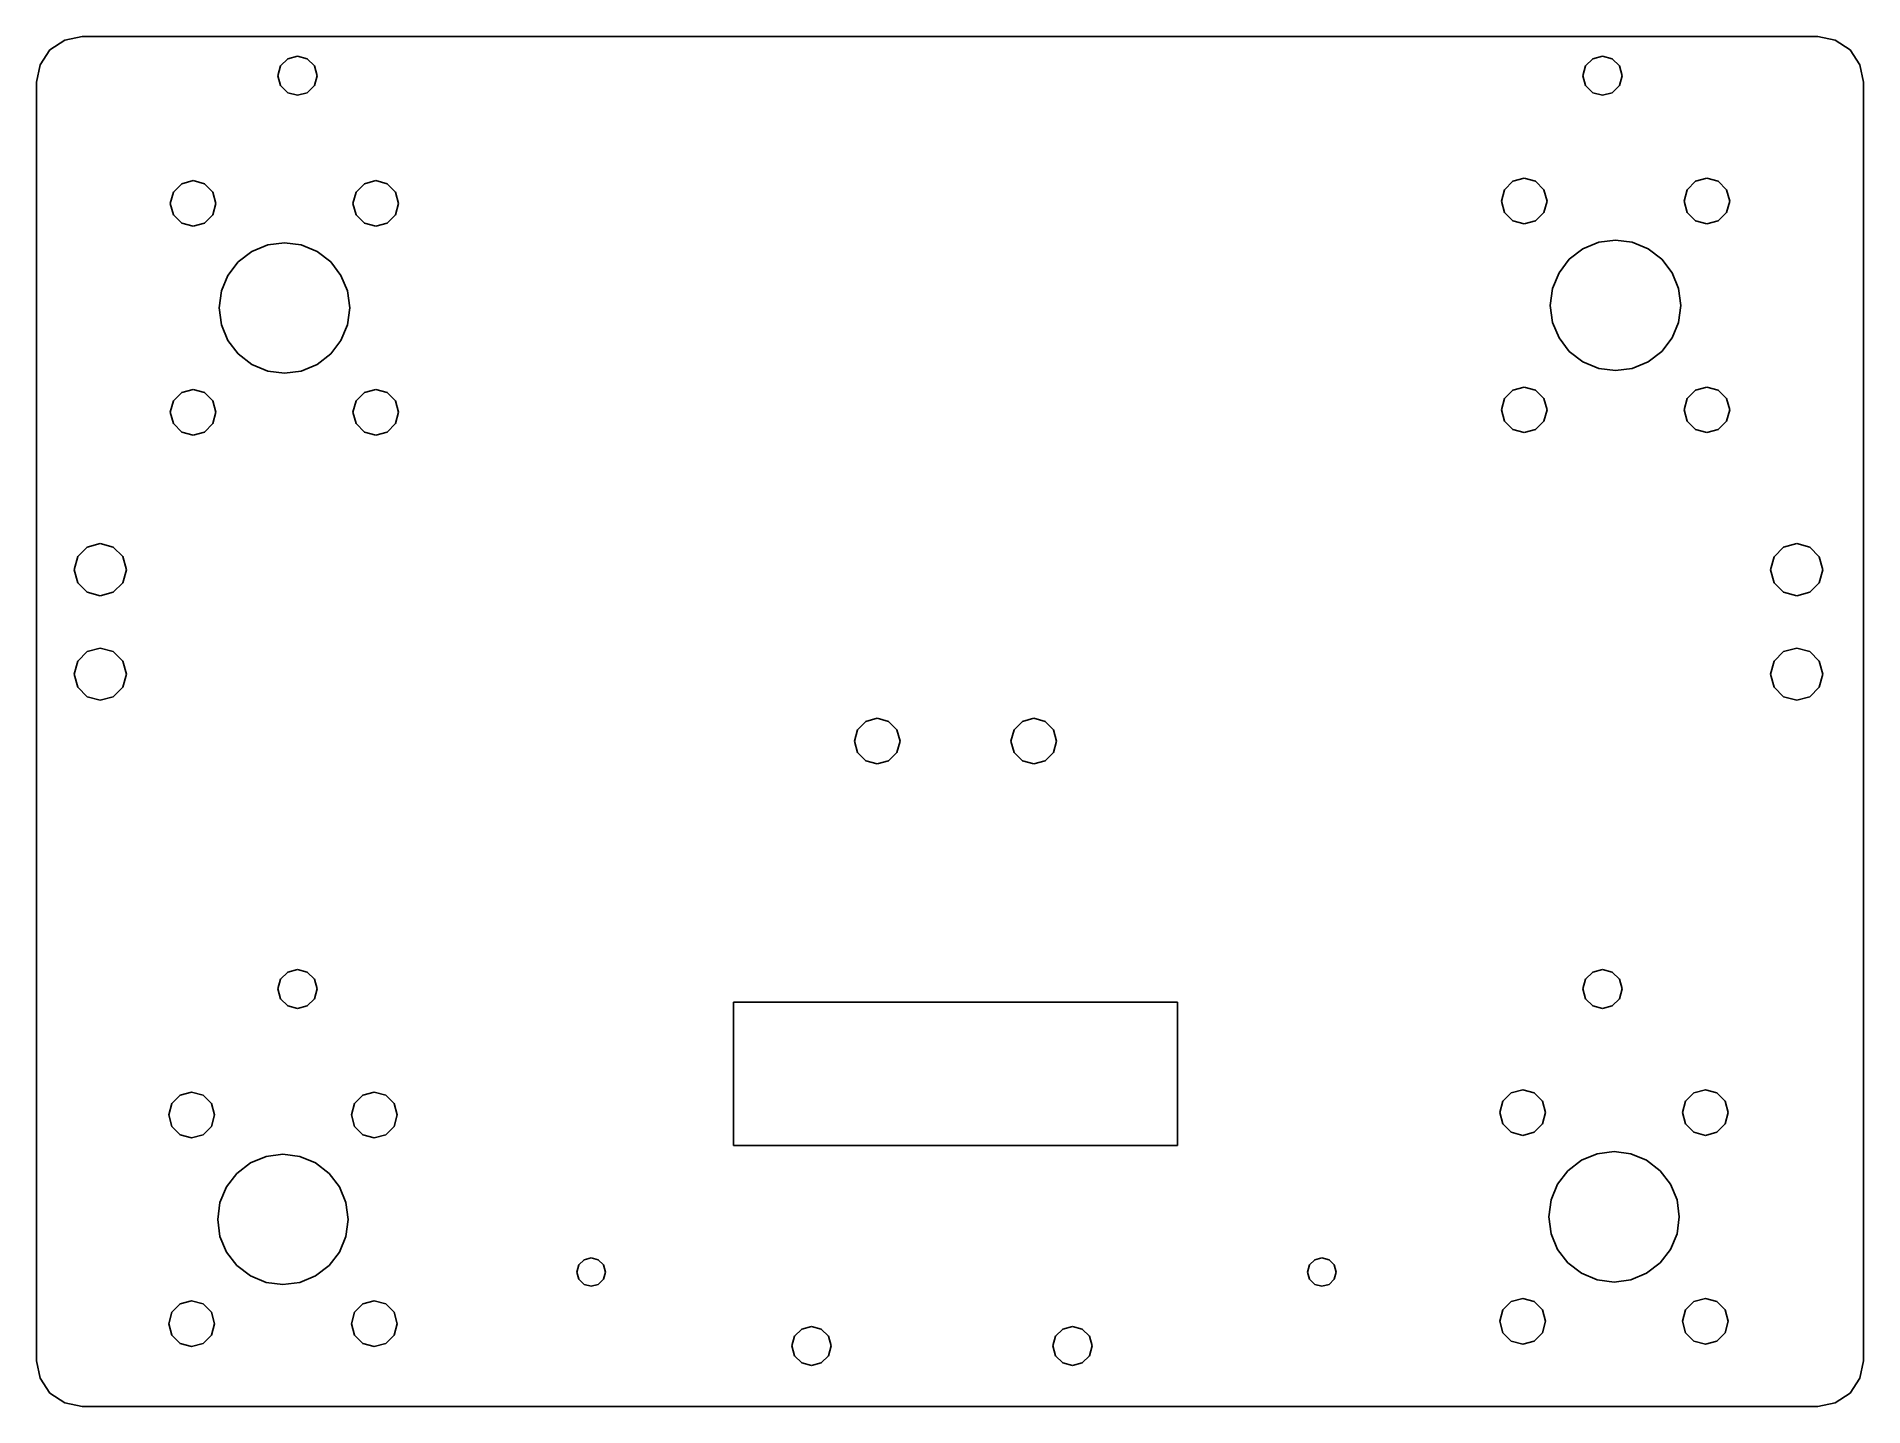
# Model space of a CAD drawing. Extents: x 0 to 140, y 0 to 105.
import ezdxf

# ---------------------------------------------------------------- set-up
doc = ezdxf.new("R2010")
doc.units = 0

msp = doc.modelspace()

# ---------------------------------------------------------------- linework, layer by layer
at = {"layer": 'Layer 1'}
for p, q in [((3.500033, 105.005596), (2.160641, 104.739174)), ((136.500033, 105.005596), (3.500033, 105.005596)), ((137.839425, 104.739174), (136.500033, 105.005596)), ((1.025159, 103.98047), (0.266455, 102.844988)), ((2.160641, 104.739174), (1.025159, 103.98047)), ((138.974907, 103.98047), (137.839425, 104.739174)), ((139.733611, 102.844988), (138.974907, 103.98047)), ((0.266455, 102.844988), (0.000033, 101.505596)), ((18.700994, 102.749999), (18.500032, 101.999999)), ((19.250032, 103.299037), (18.700994, 102.749999)), ((20.000032, 103.499999), (19.250032, 103.299037)), ((20.750032, 103.299037), (20.000032, 103.499999)), ((21.29907, 102.749999), (20.750032, 103.299037)), ((21.500032, 101.999999), (21.29907, 102.749999)), ((118.700995, 102.749999), (118.500033, 101.999999)), ((119.250033, 103.299037), (118.700995, 102.749999)), ((120.000033, 103.499999), (119.250033, 103.299037)), ((120.750033, 103.299037), (120.000033, 103.499999)), ((121.299071, 102.749999), (120.750033, 103.299037)), ((121.500033, 101.999999), (121.299071, 102.749999)), ((140.000033, 101.505596), (139.733611, 102.844988)), ((0.000033, 101.505596), (0.000033, 3.499998)), ((18.500032, 101.999999), (18.700994, 101.249999)), ((18.500032, 101.999999), (18.500032, 101.999999)), ((18.700994, 101.249999), (19.250032, 100.700961)), ((20.750032, 100.700961), (21.29907, 101.249999)), ((21.29907, 101.249999), (21.500032, 101.999999)), ((118.500033, 101.999999), (118.700995, 101.249999)), ((118.500033, 101.999999), (118.500033, 101.999999)), ((118.700995, 101.249999), (119.250033, 100.700961)), ((120.750033, 100.700961), (121.299071, 101.249999)), ((121.299071, 101.249999), (121.500033, 101.999999)), ((140.000033, 3.499998), (140.000033, 101.505596)), ((19.250032, 100.700961), (20.000032, 100.499999)), ((20.000032, 100.499999), (20.750032, 100.700961)), ((119.250033, 100.700961), (120.000033, 100.499999)), ((120.000033, 100.499999), (120.750033, 100.700961)), ((12.000033, 93.957957), (11.125033, 93.723501)), ((12.875033, 93.723501), (12.000033, 93.957957)), ((26.000033, 93.957957), (25.125033, 93.723501)), ((26.875033, 93.723501), (26.000033, 93.957957)), ((113.125033, 93.907584), (112.484489, 93.26704)), ((114.000033, 94.14204), (113.125033, 93.907584)), ((114.875033, 93.907584), (114.000033, 94.14204)), ((115.515577, 93.26704), (114.875033, 93.907584)), ((127.125033, 93.907584), (126.484489, 93.26704)), ((128.000033, 94.14204), (127.125033, 93.907584)), ((128.875033, 93.907584), (128.000033, 94.14204)), ((129.515577, 93.26704), (128.875033, 93.907584)), ((10.484489, 93.082957), (10.250033, 92.207957)), ((11.125033, 93.723501), (10.484489, 93.082957)), ((13.515577, 93.082957), (12.875033, 93.723501)), ((13.750033, 92.207957), (13.515577, 93.082957)), ((24.484489, 93.082957), (24.250033, 92.207957)), ((25.125033, 93.723501), (24.484489, 93.082957)), ((27.515577, 93.082957), (26.875033, 93.723501)), ((27.750033, 92.207957), (27.515577, 93.082957)), ((112.484489, 93.26704), (112.250033, 92.39204)), ((115.750033, 92.39204), (115.515577, 93.26704)), ((126.484489, 93.26704), (126.250033, 92.39204)), ((129.750033, 92.39204), (129.515577, 93.26704)), ((10.250033, 92.207957), (10.484489, 91.332957)), ((10.250033, 92.207957), (10.250033, 92.207957)), ((10.484489, 91.332957), (11.125033, 90.692413)), ((12.875033, 90.692413), (13.515577, 91.332957)), ((13.515577, 91.332957), (13.750033, 92.207957)), ((24.250033, 92.207957), (24.484489, 91.332957)), ((24.250033, 92.207957), (24.250033, 92.207957)), ((24.484489, 91.332957), (25.125033, 90.692413)), ((26.875033, 90.692413), (27.515577, 91.332957)), ((27.515577, 91.332957), (27.750033, 92.207957)), ((112.250033, 92.39204), (112.484489, 91.51704)), ((112.250033, 92.39204), (112.250033, 92.39204)), ((112.484489, 91.51704), (113.125033, 90.876496)), ((114.875033, 90.876496), (115.515577, 91.51704)), ((115.515577, 91.51704), (115.750033, 92.39204)), ((126.250033, 92.39204), (126.484489, 91.51704)), ((126.250033, 92.39204), (126.250033, 92.39204)), ((126.484489, 91.51704), (127.125033, 90.876496)), ((128.875033, 90.876496), (129.515577, 91.51704)), ((129.515577, 91.51704), (129.750033, 92.39204)), ((11.125033, 90.692413), (12.000033, 90.457957)), ((12.000033, 90.457957), (12.875033, 90.692413)), ((25.125033, 90.692413), (26.000033, 90.457957)), ((26.000033, 90.457957), (26.875033, 90.692413)), ((113.125033, 90.876496), (114.000033, 90.64204)), ((114.000033, 90.64204), (114.875033, 90.876496)), ((127.125033, 90.876496), (128.000033, 90.64204)), ((128.000033, 90.64204), (128.875033, 90.876496)), ((16.500033, 88.530125), (15.456765, 87.727941)), ((17.716378, 89.03253), (16.500033, 88.530125)), ((19.000033, 89.199998), (17.716378, 89.03253)), ((20.283688, 89.03253), (19.000033, 89.199998)), ((21.500033, 88.530125), (20.283688, 89.03253)), ((22.543301, 87.727941), (21.500033, 88.530125)), ((118.500033, 88.730125), (117.456765, 87.927941)), ((119.716378, 89.23253), (118.500033, 88.730125)), ((121.000033, 89.399998), (119.716378, 89.23253)), ((122.283688, 89.23253), (121.000033, 89.399998)), ((123.500033, 88.730125), (122.283688, 89.23253)), ((124.543301, 87.927941), (123.500033, 88.730125)), ((15.456765, 87.727941), (14.669906, 86.699998)), ((23.33016, 86.699998), (22.543301, 87.727941)), ((116.669906, 86.899998), (116.17311, 85.704586)), ((117.456765, 87.927941), (116.669906, 86.899998)), ((125.33016, 86.899998), (124.543301, 87.927941)), ((125.826956, 85.704586), (125.33016, 86.899998)), ((14.17311, 85.504586), (14.000033, 84.199998)), ((14.669906, 86.699998), (14.17311, 85.504586)), ((23.826956, 85.504586), (23.33016, 86.699998)), ((24.000033, 84.199998), (23.826956, 85.504586)), ((116.17311, 85.704586), (116.000033, 84.399998)), ((126.000033, 84.399998), (125.826956, 85.704586)), ((14.000033, 84.199998), (14.17311, 82.89541)), ((14.000033, 84.199998), (14.000033, 84.199998)), ((23.826956, 82.89541), (24.000033, 84.199998)), ((116.000033, 84.399998), (116.17311, 83.09541)), ((116.000033, 84.399998), (116.000033, 84.399998)), ((125.826956, 83.09541), (126.000033, 84.399998)), ((14.17311, 82.89541), (14.669906, 81.699998)), ((23.33016, 81.699998), (23.826956, 82.89541)), ((116.17311, 83.09541), (116.669906, 81.899998)), ((125.33016, 81.899998), (125.826956, 83.09541)), ((14.669906, 81.699998), (15.456765, 80.672055)), ((22.543301, 80.672055), (23.33016, 81.699998)), ((116.669906, 81.899998), (117.456765, 80.872055)), ((124.543301, 80.872055), (125.33016, 81.899998)), ((15.456765, 80.672055), (16.500033, 79.869871)), ((16.500033, 79.869871), (17.716378, 79.367466)), ((20.283688, 79.367466), (21.500033, 79.869871)), ((21.500033, 79.869871), (22.543301, 80.672055)), ((117.456765, 80.872055), (118.500033, 80.069871)), ((118.500033, 80.069871), (119.716378, 79.567466)), ((122.283688, 79.567466), (123.500033, 80.069871)), ((123.500033, 80.069871), (124.543301, 80.872055)), ((17.716378, 79.367466), (19.000033, 79.199998)), ((19.000033, 79.199998), (20.283688, 79.367466)), ((119.716378, 79.567466), (121.000033, 79.399998)), ((121.000033, 79.399998), (122.283688, 79.567466)), ((10.484489, 77.082957), (10.250033, 76.207957)), ((11.125033, 77.723501), (10.484489, 77.082957)), ((12.000033, 77.957957), (11.125033, 77.723501)), ((12.875033, 77.723501), (12.000033, 77.957957)), ((13.515577, 77.082957), (12.875033, 77.723501)), ((13.750033, 76.207957), (13.515577, 77.082957)), ((24.484489, 77.082957), (24.250033, 76.207957)), ((25.125033, 77.723501), (24.484489, 77.082957)), ((26.000033, 77.957957), (25.125033, 77.723501)), ((26.875033, 77.723501), (26.000033, 77.957957)), ((27.515577, 77.082957), (26.875033, 77.723501)), ((27.750033, 76.207957), (27.515577, 77.082957)), ((112.484489, 77.26704), (112.250033, 76.39204)), ((113.125033, 77.907584), (112.484489, 77.26704)), ((114.000033, 78.14204), (113.125033, 77.907584)), ((114.875033, 77.907584), (114.000033, 78.14204)), ((115.515577, 77.26704), (114.875033, 77.907584)), ((115.750033, 76.39204), (115.515577, 77.26704)), ((126.484489, 77.26704), (126.250033, 76.39204)), ((127.125033, 77.907584), (126.484489, 77.26704)), ((128.000033, 78.14204), (127.125033, 77.907584)), ((128.875033, 77.907584), (128.000033, 78.14204)), ((129.515577, 77.26704), (128.875033, 77.907584)), ((129.750033, 76.39204), (129.515577, 77.26704)), ((10.250033, 76.207957), (10.484489, 75.332957)), ((10.250033, 76.207957), (10.250033, 76.207957)), ((13.515577, 75.332957), (13.750033, 76.207957)), ((24.250033, 76.207957), (24.484489, 75.332957)), ((24.250033, 76.207957), (24.250033, 76.207957)), ((27.515577, 75.332957), (27.750033, 76.207957)), ((112.250033, 76.39204), (112.484489, 75.51704)), ((112.250033, 76.39204), (112.250033, 76.39204)), ((115.515577, 75.51704), (115.750033, 76.39204)), ((126.250033, 76.39204), (126.484489, 75.51704)), ((126.250033, 76.39204), (126.250033, 76.39204)), ((129.515577, 75.51704), (129.750033, 76.39204)), ((10.484489, 75.332957), (11.125033, 74.692413)), ((11.125033, 74.692413), (12.000033, 74.457957)), ((12.000033, 74.457957), (12.875033, 74.692413)), ((12.875033, 74.692413), (13.515577, 75.332957)), ((24.484489, 75.332957), (25.125033, 74.692413)), ((25.125033, 74.692413), (26.000033, 74.457957)), ((26.000033, 74.457957), (26.875033, 74.692413)), ((26.875033, 74.692413), (27.515577, 75.332957)), ((112.484489, 75.51704), (113.125033, 74.876496)), ((113.125033, 74.876496), (114.000033, 74.64204)), ((114.000033, 74.64204), (114.875033, 74.876496)), ((114.875033, 74.876496), (115.515577, 75.51704)), ((126.484489, 75.51704), (127.125033, 74.876496)), ((127.125033, 74.876496), (128.000033, 74.64204)), ((128.000033, 74.64204), (128.875033, 74.876496)), ((128.875033, 74.876496), (129.515577, 75.51704)), ((3.884899, 65.870172), (3.152848, 65.138121)), ((4.884899, 66.138121), (3.884899, 65.870172)), ((5.884899, 65.870172), (4.884899, 66.138121)), ((6.61695, 65.138121), (5.884899, 65.870172)), ((133.884899, 65.868618), (133.152848, 65.136567)), ((134.884899, 66.136567), (133.884899, 65.868618)), ((135.884899, 65.868618), (134.884899, 66.136567)), ((136.61695, 65.136567), (135.884899, 65.868618)), ((3.152848, 65.138121), (2.884899, 64.138121)), ((6.884899, 64.138121), (6.61695, 65.138121)), ((133.152848, 65.136567), (132.884899, 64.136567)), ((136.884899, 64.136567), (136.61695, 65.136567)), ((2.884899, 64.138121), (3.152848, 63.138121)), ((2.884899, 64.138121), (2.884899, 64.138121)), ((3.152848, 63.138121), (3.884899, 62.40607)), ((5.884899, 62.40607), (6.61695, 63.138121)), ((6.61695, 63.138121), (6.884899, 64.138121)), ((132.884899, 64.136567), (133.152848, 63.136567)), ((132.884899, 64.136567), (132.884899, 64.136567)), ((133.152848, 63.136567), (133.884899, 62.404516)), ((135.884899, 62.404516), (136.61695, 63.136567)), ((136.61695, 63.136567), (136.884899, 64.136567)), ((3.884899, 62.40607), (4.884899, 62.138121)), ((4.884899, 62.138121), (5.884899, 62.40607)), ((133.884899, 62.404516), (134.884899, 62.136567)), ((134.884899, 62.136567), (135.884899, 62.404516)), ((3.884899, 57.866792), (3.152848, 57.134741)), ((4.884899, 58.134741), (3.884899, 57.866792)), ((5.884899, 57.866792), (4.884899, 58.134741)), ((6.61695, 57.134741), (5.884899, 57.866792)), ((133.884899, 57.868532), (133.152848, 57.136481)), ((134.884899, 58.136481), (133.884899, 57.868532)), ((135.884899, 57.868532), (134.884899, 58.136481)), ((136.61695, 57.136481), (135.884899, 57.868532)), ((3.152848, 57.134741), (2.884899, 56.134741)), ((2.884899, 56.134741), (3.152848, 55.134741)), ((2.884899, 56.134741), (2.884899, 56.134741)), ((6.884899, 56.134741), (6.61695, 57.134741)), ((6.61695, 55.134741), (6.884899, 56.134741)), ((133.152848, 57.136481), (132.884899, 56.136481)), ((132.884899, 56.136481), (133.152848, 55.136481)), ((132.884899, 56.136481), (132.884899, 56.136481)), ((136.884899, 56.136481), (136.61695, 57.136481)), ((136.61695, 55.136481), (136.884899, 56.136481)), ((3.152848, 55.134741), (3.884899, 54.40269)), ((5.884899, 54.40269), (6.61695, 55.134741)), ((133.152848, 55.136481), (133.884899, 54.40443)), ((135.884899, 54.40443), (136.61695, 55.136481)), ((3.884899, 54.40269), (4.884899, 54.134741)), ((4.884899, 54.134741), (5.884899, 54.40269)), ((133.884899, 54.40443), (134.884899, 54.136481)), ((134.884899, 54.136481), (135.884899, 54.40443)), ((62.905848, 51.874998), (62.671393, 50.999998)), ((63.546393, 52.515543), (62.905848, 51.874998)), ((64.421393, 52.749998), (63.546393, 52.515543)), ((65.296393, 52.515543), (64.421393, 52.749998)), ((65.936938, 51.874998), (65.296393, 52.515543)), ((66.171393, 50.999998), (65.936938, 51.874998)), ((74.905849, 51.874998), (74.671393, 50.999998)), ((75.546393, 52.515542), (74.905849, 51.874998)), ((76.421393, 52.749998), (75.546393, 52.515542)), ((77.296393, 52.515542), (76.421393, 52.749998)), ((77.936937, 51.874998), (77.296393, 52.515542)), ((78.171393, 50.999998), (77.936937, 51.874998)), ((62.671393, 50.999998), (62.905848, 50.124998)), ((62.671393, 50.999998), (62.671393, 50.999998)), ((65.936938, 50.124998), (66.171393, 50.999998)), ((74.671393, 50.999998), (74.905849, 50.124998)), ((74.671393, 50.999998), (74.671393, 50.999998)), ((77.936937, 50.124998), (78.171393, 50.999998)), ((62.905848, 50.124998), (63.546393, 49.484453)), ((63.546393, 49.484453), (64.421393, 49.249998)), ((64.421393, 49.249998), (65.296393, 49.484453)), ((65.296393, 49.484453), (65.936938, 50.124998)), ((74.905849, 50.124998), (75.546393, 49.484454)), ((75.546393, 49.484454), (76.421393, 49.249998)), ((76.421393, 49.249998), (77.296393, 49.484454)), ((77.296393, 49.484454), (77.936937, 50.124998)), ((18.700994, 32.749998), (18.500032, 31.999998)), ((19.250032, 33.299036), (18.700994, 32.749998)), ((20.000032, 33.499998), (19.250032, 33.299036)), ((20.750032, 33.299036), (20.000032, 33.499998)), ((21.29907, 32.749998), (20.750032, 33.299036)), ((21.500032, 31.999998), (21.29907, 32.749998)), ((118.700995, 32.749998), (118.500033, 31.999998)), ((119.250033, 33.299036), (118.700995, 32.749998)), ((120.000033, 33.499998), (119.250033, 33.299036)), ((120.750033, 33.299036), (120.000033, 33.499998)), ((121.299071, 32.749998), (120.750033, 33.299036)), ((121.500033, 31.999998), (121.299071, 32.749998)), ((18.500032, 31.999998), (18.700994, 31.249998)), ((18.500032, 31.999998), (18.500032, 31.999998)), ((18.700994, 31.249998), (19.250032, 30.70096)), ((20.750032, 30.70096), (21.29907, 31.249998)), ((21.29907, 31.249998), (21.500032, 31.999998)), ((53.421393, 30.999998), (53.421393, 19.999998)), ((87.421393, 30.999998), (53.421393, 30.999998)), ((53.421393, 30.999998), (53.421393, 30.999998)), ((87.421393, 19.999998), (87.421393, 30.999998)), ((118.500033, 31.999998), (118.700995, 31.249998)), ((118.500033, 31.999998), (118.500033, 31.999998)), ((118.700995, 31.249998), (119.250033, 30.70096)), ((120.750033, 30.70096), (121.299071, 31.249998)), ((121.299071, 31.249998), (121.500033, 31.999998)), ((19.250032, 30.70096), (20.000032, 30.499998)), ((20.000032, 30.499998), (20.750032, 30.70096)), ((119.250033, 30.70096), (120.000033, 30.499998)), ((120.000033, 30.499998), (120.750033, 30.70096)), ((11.0099, 23.860203), (10.369356, 23.219659)), ((11.8849, 24.094659), (11.0099, 23.860203)), ((12.7599, 23.860203), (11.8849, 24.094659)), ((13.400444, 23.219659), (12.7599, 23.860203)), ((25.0099, 23.860203), (24.369356, 23.219659)), ((25.8849, 24.094659), (25.0099, 23.860203)), ((26.7599, 23.860203), (25.8849, 24.094659)), ((27.400444, 23.219659), (26.7599, 23.860203)), ((113.0099, 24.044285), (112.369356, 23.403741)), ((113.8849, 24.278741), (113.0099, 24.044285)), ((114.7599, 24.044285), (113.8849, 24.278741)), ((115.400444, 23.403741), (114.7599, 24.044285)), ((127.0099, 24.044285), (126.369356, 23.403741)), ((127.8849, 24.278741), (127.0099, 24.044285)), ((128.7599, 24.044285), (127.8849, 24.278741)), ((129.400444, 23.403741), (128.7599, 24.044285)), ((10.369356, 23.219659), (10.1349, 22.344659)), ((13.6349, 22.344659), (13.400444, 23.219659)), ((24.369356, 23.219659), (24.1349, 22.344659)), ((27.6349, 22.344659), (27.400444, 23.219659)), ((112.369356, 23.403741), (112.1349, 22.528741)), ((112.1349, 22.528741), (112.369356, 21.653741)), ((112.1349, 22.528741), (112.1349, 22.528741)), ((115.6349, 22.528741), (115.400444, 23.403741)), ((115.400444, 21.653741), (115.6349, 22.528741)), ((126.369356, 23.403741), (126.1349, 22.528741)), ((126.1349, 22.528741), (126.369356, 21.653741)), ((126.1349, 22.528741), (126.1349, 22.528741)), ((129.6349, 22.528741), (129.400444, 23.403741)), ((129.400444, 21.653741), (129.6349, 22.528741)), ((10.1349, 22.344659), (10.369356, 21.469659)), ((10.1349, 22.344659), (10.1349, 22.344659)), ((10.369356, 21.469659), (11.0099, 20.829115)), ((12.7599, 20.829115), (13.400444, 21.469659)), ((13.400444, 21.469659), (13.6349, 22.344659)), ((24.1349, 22.344659), (24.369356, 21.469659)), ((24.1349, 22.344659), (24.1349, 22.344659)), ((24.369356, 21.469659), (25.0099, 20.829115)), ((26.7599, 20.829115), (27.400444, 21.469659)), ((27.400444, 21.469659), (27.6349, 22.344659)), ((112.369356, 21.653741), (113.0099, 21.013197)), ((113.0099, 21.013197), (113.8849, 20.778741)), ((113.8849, 20.778741), (114.7599, 21.013197)), ((114.7599, 21.013197), (115.400444, 21.653741)), ((126.369356, 21.653741), (127.0099, 21.013197)), ((127.0099, 21.013197), (127.8849, 20.778741)), ((127.8849, 20.778741), (128.7599, 21.013197)), ((128.7599, 21.013197), (129.400444, 21.653741)), ((11.0099, 20.829115), (11.8849, 20.594659)), ((11.8849, 20.594659), (12.7599, 20.829115)), ((25.0099, 20.829115), (25.8849, 20.594659)), ((25.8849, 20.594659), (26.7599, 20.829115)), ((53.421393, 19.999998), (87.421393, 19.999998)), ((16.3849, 18.666827), (15.341632, 17.864643)), ((17.601245, 19.169232), (16.3849, 18.666827)), ((18.8849, 19.3367), (17.601245, 19.169232)), ((20.168555, 19.169232), (18.8849, 19.3367)), ((21.3849, 18.666827), (20.168555, 19.169232)), ((22.428168, 17.864643), (21.3849, 18.666827)), ((118.3849, 18.866827), (117.341632, 18.064643)), ((119.601245, 19.369232), (118.3849, 18.866827)), ((120.8849, 19.5367), (119.601245, 19.369232)), ((122.168555, 19.369232), (120.8849, 19.5367)), ((123.3849, 18.866827), (122.168555, 19.369232)), ((124.428168, 18.064643), (123.3849, 18.866827)), ((14.554773, 16.8367), (14.057977, 15.641288)), ((15.341632, 17.864643), (14.554773, 16.8367)), ((23.215027, 16.8367), (22.428168, 17.864643)), ((23.711823, 15.641288), (23.215027, 16.8367)), ((116.554773, 17.0367), (116.057977, 15.841288)), ((117.341632, 18.064643), (116.554773, 17.0367)), ((125.215027, 17.0367), (124.428168, 18.064643)), ((125.711823, 15.841288), (125.215027, 17.0367)), ((14.057977, 15.641288), (13.8849, 14.3367)), ((23.8849, 14.3367), (23.711823, 15.641288)), ((116.057977, 15.841288), (115.8849, 14.5367)), ((125.8849, 14.5367), (125.711823, 15.841288)), ((13.8849, 14.3367), (14.057977, 13.032112)), ((13.8849, 14.3367), (13.8849, 14.3367)), ((23.711823, 13.032112), (23.8849, 14.3367)), ((115.8849, 14.5367), (116.057977, 13.232112)), ((115.8849, 14.5367), (115.8849, 14.5367)), ((125.711823, 13.232112), (125.8849, 14.5367)), ((14.057977, 13.032112), (14.554773, 11.8367)), ((23.215027, 11.8367), (23.711823, 13.032112)), ((116.057977, 13.232112), (116.554773, 12.0367)), ((125.215027, 12.0367), (125.711823, 13.232112)), ((14.554773, 11.8367), (15.341632, 10.808757)), ((22.428168, 10.808757), (23.215027, 11.8367)), ((41.953933, 11.251496), (41.55416, 10.851723)), ((42.500033, 11.397823), (41.953933, 11.251496)), ((43.046133, 11.251496), (42.500033, 11.397823)), ((43.445906, 10.851723), (43.046133, 11.251496)), ((97.953933, 11.251496), (97.55416, 10.851723)), ((98.500033, 11.397823), (97.953933, 11.251496)), ((99.046133, 11.251496), (98.500033, 11.397823)), ((99.445906, 10.851723), (99.046133, 11.251496)), ((116.554773, 12.0367), (117.341632, 11.008757)), ((124.428168, 11.008757), (125.215027, 12.0367)), ((15.341632, 10.808757), (16.3849, 10.006573)), ((16.3849, 10.006573), (17.601245, 9.504168)), ((20.168555, 9.504168), (21.3849, 10.006573)), ((21.3849, 10.006573), (22.428168, 10.808757)), ((41.55416, 10.851723), (41.407833, 10.305623)), ((41.407833, 10.305623), (41.55416, 9.759523)), ((41.407833, 10.305623), (41.407833, 10.305623)), ((43.592233, 10.305623), (43.445906, 10.851723)), ((43.445906, 9.759523), (43.592233, 10.305623)), ((97.55416, 10.851723), (97.407833, 10.305623)), ((97.407833, 10.305623), (97.55416, 9.759523)), ((97.407833, 10.305623), (97.407833, 10.305623)), ((99.592233, 10.305623), (99.445906, 10.851723)), ((99.445906, 9.759523), (99.592233, 10.305623)), ((117.341632, 11.008757), (118.3849, 10.206573)), ((118.3849, 10.206573), (119.601245, 9.704168)), ((122.168555, 9.704168), (123.3849, 10.206573)), ((123.3849, 10.206573), (124.428168, 11.008757)), ((17.601245, 9.504168), (18.8849, 9.3367)), ((18.8849, 9.3367), (20.168555, 9.504168)), ((41.55416, 9.759523), (41.953933, 9.35975)), ((41.953933, 9.35975), (42.500033, 9.213423)), ((42.500033, 9.213423), (43.046133, 9.35975)), ((43.046133, 9.35975), (43.445906, 9.759523)), ((97.55416, 9.759523), (97.953933, 9.35975)), ((97.953933, 9.35975), (98.500033, 9.213423)), ((98.500033, 9.213423), (99.046133, 9.35975)), ((99.046133, 9.35975), (99.445906, 9.759523)), ((119.601245, 9.704168), (120.8849, 9.5367)), ((120.8849, 9.5367), (122.168555, 9.704168)), ((10.369356, 7.219659), (10.1349, 6.344659)), ((11.0099, 7.860203), (10.369356, 7.219659)), ((11.8849, 8.094659), (11.0099, 7.860203)), ((12.7599, 7.860203), (11.8849, 8.094659)), ((13.400444, 7.219659), (12.7599, 7.860203)), ((13.6349, 6.344659), (13.400444, 7.219659)), ((24.369356, 7.219659), (24.1349, 6.344659)), ((25.0099, 7.860203), (24.369356, 7.219659)), ((25.8849, 8.094659), (25.0099, 7.860203)), ((26.7599, 7.860203), (25.8849, 8.094659)), ((27.400444, 7.219659), (26.7599, 7.860203)), ((27.6349, 6.344659), (27.400444, 7.219659)), ((112.369356, 7.403741), (112.1349, 6.528741)), ((113.0099, 8.044285), (112.369356, 7.403741)), ((113.8849, 8.278741), (113.0099, 8.044285)), ((114.7599, 8.044285), (113.8849, 8.278741)), ((115.400444, 7.403741), (114.7599, 8.044285)), ((115.6349, 6.528741), (115.400444, 7.403741)), ((126.369356, 7.403741), (126.1349, 6.528741)), ((127.0099, 8.044285), (126.369356, 7.403741)), ((127.8849, 8.278741), (127.0099, 8.044285)), ((128.7599, 8.044285), (127.8849, 8.278741)), ((129.400444, 7.403741), (128.7599, 8.044285)), ((129.6349, 6.528741), (129.400444, 7.403741)), ((10.1349, 6.344659), (10.369356, 5.469659)), ((10.1349, 6.344659), (10.1349, 6.344659)), ((13.400444, 5.469659), (13.6349, 6.344659)), ((24.1349, 6.344659), (24.369356, 5.469659)), ((24.1349, 6.344659), (24.1349, 6.344659)), ((27.400444, 5.469659), (27.6349, 6.344659)), ((58.6349, 5.935737), (58.085862, 5.386699)), ((59.3849, 6.136699), (58.6349, 5.935737)), ((60.1349, 5.935737), (59.3849, 6.136699)), ((60.683938, 5.386699), (60.1349, 5.935737)), ((78.6349, 5.935737), (78.085862, 5.386699)), ((79.3849, 6.136699), (78.6349, 5.935737)), ((80.1349, 5.935737), (79.3849, 6.136699)), ((80.683938, 5.386699), (80.1349, 5.935737)), ((112.1349, 6.528741), (112.369356, 5.653741)), ((112.1349, 6.528741), (112.1349, 6.528741)), ((112.369356, 5.653741), (113.0099, 5.013197)), ((114.7599, 5.013197), (115.400444, 5.653741)), ((115.400444, 5.653741), (115.6349, 6.528741)), ((126.1349, 6.528741), (126.369356, 5.653741)), ((126.1349, 6.528741), (126.1349, 6.528741)), ((126.369356, 5.653741), (127.0099, 5.013197)), ((128.7599, 5.013197), (129.400444, 5.653741)), ((129.400444, 5.653741), (129.6349, 6.528741)), ((10.369356, 5.469659), (11.0099, 4.829115)), ((11.0099, 4.829115), (11.8849, 4.594659)), ((11.8849, 4.594659), (12.7599, 4.829115)), ((12.7599, 4.829115), (13.400444, 5.469659)), ((24.369356, 5.469659), (25.0099, 4.829115)), ((25.0099, 4.829115), (25.8849, 4.594659)), ((25.8849, 4.594659), (26.7599, 4.829115)), ((26.7599, 4.829115), (27.400444, 5.469659)), ((58.085862, 5.386699), (57.8849, 4.636699)), ((57.8849, 4.636699), (58.085862, 3.886699)), ((57.8849, 4.636699), (57.8849, 4.636699)), ((60.8849, 4.636699), (60.683938, 5.386699)), ((60.683938, 3.886699), (60.8849, 4.636699)), ((78.085862, 5.386699), (77.8849, 4.636699)), ((77.8849, 4.636699), (78.085862, 3.886699)), ((77.8849, 4.636699), (77.8849, 4.636699)), ((80.8849, 4.636699), (80.683938, 5.386699)), ((80.683938, 3.886699), (80.8849, 4.636699)), ((113.0099, 5.013197), (113.8849, 4.778741)), ((113.8849, 4.778741), (114.7599, 5.013197)), ((127.0099, 5.013197), (127.8849, 4.778741)), ((127.8849, 4.778741), (128.7599, 5.013197)), ((0.000033, 3.499998), (0.266455, 2.160606)), ((58.085862, 3.886699), (58.6349, 3.337661)), ((58.6349, 3.337661), (59.3849, 3.136699)), ((59.3849, 3.136699), (60.1349, 3.337661)), ((60.1349, 3.337661), (60.683938, 3.886699)), ((78.085862, 3.886699), (78.6349, 3.337661)), ((78.6349, 3.337661), (79.3849, 3.136699)), ((79.3849, 3.136699), (80.1349, 3.337661)), ((80.1349, 3.337661), (80.683938, 3.886699)), ((139.733611, 2.160606), (140.000033, 3.499998)), ((0.266455, 2.160606), (1.025159, 1.025124)), ((138.974907, 1.025124), (139.733611, 2.160606)), ((1.025159, 1.025124), (2.160641, 0.26642)), ((2.160641, 0.26642), (3.500033, -0.000002)), ((136.500033, -0.000002), (137.839425, 0.26642)), ((137.839425, 0.26642), (138.974907, 1.025124)), ((3.500033, -0.000002), (136.500033, -0.000002)), ((3.500033, -0.000002), (3.500033, -0.000002))]:
    msp.add_line(p, q, dxfattribs=at)

doc.saveas('drawing.dxf')
